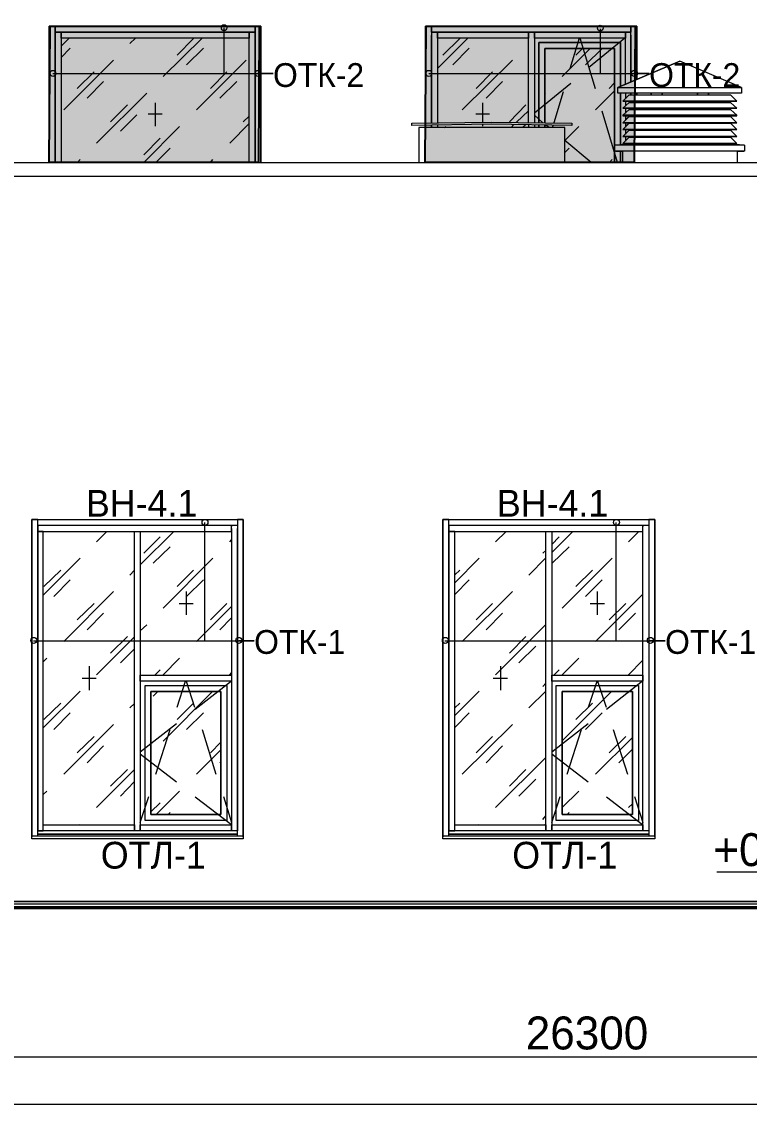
# Model space of a CAD drawing. Header units: millimetres. Extents: x 2294 to 908349, y -83289 to 219220.
# Drawn here: x 374169 to 380360, y 91641 to 100856 of the extents above; entities that cross this region are included whole.
import ezdxf

# ---------------------------------------------------------------- set-up
doc = ezdxf.new("R2010")
doc.units = ezdxf.units.MM
doc.layers.add('PDF _Геометрия', color=7, linetype='Continuous')
doc.layers.add('PDF _Текст', color=7, linetype='Continuous')

msp = doc.modelspace()

# ---------------------------------------------------------------- hatches: boundary and pattern name
at = {"transparency": 33554551}
h = msp.add_hatch(color=3, dxfattribs=at)
h.dxf.hatch_style = 1
h.paths.add_polyline_path([(374411.6049026763, 100817.8581911055), (376190.4404920808, 100817.8581911055), (376182.9047474128, 99657.99982960429), (374404.0691580083, 99657.99982960429)])
h = msp.add_hatch(color=3, dxfattribs=at)
h.dxf.hatch_style = 1
h.paths.add_polyline_path([(377610.1337553442, 100817.8581911055), (379388.9693447486, 100817.8581911055), (379381.4336000807, 99657.99982960429), (377602.5980106762, 99657.99982960429)])

# ---------------------------------------------------------------- linework, layer by layer
for points in [[(374411.6049026763, 100817.8581911055), (376190.4404920808, 100817.8581911055), (376182.9047474128, 99657.99982960429), (374404.0691580083, 99657.99982960429)], [(377610.1337553442, 100817.8581911055), (379388.9693447486, 100817.8581911055), (379381.4336000807, 99657.99982960429), (377602.5980106762, 99657.99982960429)]]:
    msp.add_lwpolyline(points, close=True)
at = {"layer": 'PDF _Геометрия', "lineweight": 9}
for points in [[(381176.9646996148, 93367.67309533805), (328716.6556701604, 93367.67309533805), (340823.2064507827, 93367.67309533805), (328716.6556701604, 93367.67309533805), (340823.2064507827, 93367.67309533805), (340823.2064507827, 107116.651044799), (340823.2064507827, 93316.87637877557)], [(381176.9646996148, 93401.53757304605), (381176.9646996148, 93367.67309533805), (365391.8850279581, 93367.67309533805), (381176.9646996148, 93367.67309533805), (381176.9646996148, 96618.66295530926), (383052.2101526968, 96618.66295530926), (383052.2101526968, 93367.67309533805), (391683.4189085327, 93367.67309533805), (392771.3152549025, 93367.67309533805), (392771.3152549025, 96618.66295530926), (394172.4580200743, 96618.66295530926), (394172.4580200743, 93367.67309533805), (395421.2106355559, 93367.67309533805), (395421.2106355559, 96076.83131198026), (396720.7599676009, 96076.83131198026), (396720.7599676009, 93367.67309533805), (406152.0170092881, 93367.67309533805), (406152.0170092881, 96618.66295530926), (409999.8682888635, 96618.66295530926), (409999.8682888635, 93367.67309533805), (418228.936371915, 93367.67309533805), (418250.1016704831, 93367.67309533805), (418250.1016704831, 107116.651044799)], [(376105.7591628376, 99657.99982960429), (376105.7591628376, 100741.6631162623), (376105.7591628376, 100767.0614745431), (376156.5558793992, 100767.0614745431), (376156.5558793992, 100741.6631162623), (376156.5558793992, 100817.8581911055), (376203.119536249, 100817.8581911055), (376203.119536249, 100741.6631162623), (376203.119536249, 99657.99982960429), (376203.119536249, 100817.8581911055), (374404.0691580083, 100817.8581911055), (374404.0691580083, 99657.99982960429), (374404.0691580083, 100741.6631162623), (374404.0691580083, 100817.8581911055), (374454.8658745717, 100817.8581911055), (374454.8658745717, 100741.6631162623), (374454.8658745717, 99657.99982960429), (374454.8658745717, 100741.6631162623), (374454.8658745717, 100767.0614745431), (374505.6625911333, 100767.0614745431), (374505.6625911333, 100741.6631162623), (374505.6625911333, 99657.99982960429)], [(375889.8731174488, 100805.1590119647), (375889.8731174488, 100415.7175183222), (376308.9460290857, 100415.7175183222), (376177.7211779673, 100415.7175183222)], [(379352.5159630962, 100741.6631162623), (379352.5159630962, 100343.7555031925), (379352.5159630962, 100741.6631162623), (379352.5159630962, 100817.8581911055), (379403.3126796577, 100817.8581911055), (379403.3126796577, 100741.6631162623), (379403.3126796577, 100364.9208017597), (379403.3126796577, 100817.8581911055), (377604.2623014189, 100817.8581911055), (377604.2623014189, 99992.41154697165), (377604.2623014189, 100741.6631162623), (377604.2623014189, 100817.8581911055), (377655.0590179805, 100817.8581911055), (377655.0590179805, 100741.6631162623), (377655.0590179805, 99996.64460668527), (377655.0590179805, 100741.6631162623)], [(377655.0590179805, 100767.0614745431), (377705.855734542, 100767.0614745431), (377705.855734542, 100741.6631162623), (377705.855734542, 99996.64460668527)], [(378480.5056621134, 99996.64460668527), (378480.5056621134, 100741.6631162623), (378480.5056621134, 100767.0614745431), (378531.302378675, 100767.0614745431), (378531.302378675, 100741.6631162623), (378531.302378675, 99996.64460668527)], [(379090.0662608575, 100796.6928925375), (379090.0662608575, 100415.7175183222), (379509.1391724944, 100415.7175183222), (379377.9143213779, 100415.7175183222)], [(379305.9523062464, 100322.5902046254), (379305.9523062464, 100741.6631162623), (379305.9523062464, 100767.0614745431), (379352.5159630962, 100767.0614745431)], [(374505.6625911333, 100648.5358025646), (374573.3915465474, 100716.2647579815)], [(375089.8248315975, 100669.7011011327), (375136.3884884454, 100716.2647579815)], [(375373.4398324005, 100390.3191600414), (375703.6184900533, 100716.2647579815)], [(375491.9655043799, 100572.3407277213), (375631.6564749256, 100712.031698267)], [(377705.855734542, 100458.0481154565), (377964.0723770652, 100716.2647579815)], [(377752.4193913918, 100572.3407277213), (377896.3434216492, 100712.031698267)], [(378912.2777528912, 100716.2647579815), (378831.8496183343, 100453.8150557438)], [(379051.9687234368, 100284.4926672038), (378920.7438723184, 100716.2647579815)], [(379301.7192465346, 100716.2647579815), (378992.7058874462, 100462.281175171)], [(374505.6625911333, 100551.1754291542), (374581.8576659765, 100631.603563711)], [(375572.3936389368, 100487.6795334518), (375716.3176691942, 100631.603563711)], [(377837.0805856604, 100487.6795334518), (377976.771556206, 100631.603563711)], [(378768.3537226319, 100390.3191600414), (379005.405066587, 100627.3705039974)], [(378882.6463348977, 100572.3407277213), (378941.9091708846, 100627.3705039974)], [(378967.3075291645, 100487.6795334518), (379106.9984997101, 100627.3705039974)], [(374526.8278897014, 100106.7041592365), (374950.1338610519, 100530.010130587)], [(375657.0548332073, 100106.7041592365), (376080.3608045559, 100530.010130587)], [(377917.5087202191, 100106.7041592365), (378345.0477512795, 100530.010130587)], [(380292.2552194949, 100297.1918463446), (379767.3558150176, 100521.5440111598), (379242.456410544, 100297.1918463446)], [(379276.3208882529, 100246.3951297821), (379242.456410544, 100246.3951297821), (379242.456410544, 100297.1918463446), (379767.3558150176, 100521.5440111598)], [(374433.7005760018, 100415.7175183222), (376308.9460290857, 100415.7175183222)], [(374641.1205019671, 100288.7257269174), (374785.0445322245, 100428.416697463)], [(375775.5805051848, 100288.7257269174), (375915.2714757305, 100428.416697463)], [(377633.8937194124, 100415.7175183222), (379509.1391724944, 100415.7175183222)], [(378036.0343921948, 100288.7257269174), (378175.7253627405, 100428.416697463)], [(374725.7816962339, 100204.0645326469), (374865.4726667795, 100347.9885629062)], [(375856.0086397398, 100204.0645326469), (375999.9326700009, 100347.9885629062)], [(378120.6955864672, 100204.0645326469), (378260.3865570128, 100347.9885629062)], [(378840.3157377597, 100331.0563240517), (378531.302378675, 100077.0727412412)], [(379166.2613357008, 100288.7257269174), (379212.8249925505, 100335.2893837662)], [(374806.2098307926, 99823.08915843163), (375233.7488618549, 100246.3951297821)], [(378620.1966326591, 100242.1620700685), (378624.4296923708, 100246.3951297821)], [(378776.8198420573, 100259.094308923), (378696.3917075023, 99996.64460668527)], [(379051.9687234368, 100106.7041592365), (379212.8249925505, 100267.5604283493)], [(380254.1576820724, 100178.6661743652), (380203.3609655108, 100229.4628909277), (379335.5837242398, 100229.4628909277), (379284.7870076783, 100178.6661743652)], [(379284.7870076783, 100178.6661743652), (380254.1576820724, 100178.6661743652), (379284.7870076783, 100178.6661743652)], [(379305.9523062464, 100246.3951297821), (379305.9523062464, 100199.8314729333)], [(379305.9523062464, 100178.6661743652), (379305.9523062464, 100140.5686369445)], [(379619.1987250466, 100229.4628909277), (379619.1987250466, 100246.3951297821), (379619.1987250466, 100229.4628909277)], [(380012.8732784037, 100229.4628909277), (380012.8732784037, 100246.3951297821), (380012.8732784037, 100229.4628909277)], [(374924.7355027702, 100005.1107261125), (375068.6595330276, 100149.0347563718)], [(375305.7108769845, 100165.9669952253), (375305.7108769845, 99967.01318869088)], [(378091.06416847, 100165.9669952253), (378091.06416847, 100000.8776663989)], [(378319.6493929997, 100005.1107261125), (378459.3403635453, 100149.0347563718)], [(378378.9122289885, 100000.8776663989), (378480.5056621134, 100098.2380398093)], [(379238.2233508322, 99657.99982960429), (379106.9984997101, 100094.0049800957)], [(380254.1576820724, 100119.4033383774), (380203.3609655108, 100165.9669952253), (379335.5837242398, 100165.9669952253), (379284.7870076783, 100119.4033383774)], [(379284.7870076783, 100119.4033383774), (380254.1576820724, 100119.4033383774), (379284.7870076783, 100119.4033383774)], [(380254.1576820724, 100060.1405023877), (380203.3609655108, 100106.7041592365), (379335.5837242398, 100106.7041592365), (379284.7870076783, 100060.1405023877)], [(379305.9523062464, 100119.4033383774), (379305.9523062464, 100077.0727412412)], [(375009.3966970406, 99924.68259155564), (375149.0876675863, 100064.3735621013)], [(375364.9737129752, 100068.6066218149), (375246.4480409957, 100068.6066218149)], [(376054.9624462761, 100005.1107261125), (376105.7591628376, 100051.6743829604)], [(378150.3270044606, 100068.6066218149), (378031.8013324831, 100068.6066218149)], [(378476.2726024017, 99996.64460668527), (378480.5056621134, 100000.8776663989)], [(378603.2643938065, 99996.64460668527), (378531.302378675, 100060.1405023877)], [(380254.1576820724, 99996.64460668527), (380203.3609655108, 100047.4413232468), (379335.5837242398, 100047.4413232468), (379284.7870076783, 99996.64460668527), (379331.3506645281, 100047.4413232468)], [(379284.7870076783, 99996.64460668527), (380254.1576820724, 99996.64460668527), (379284.7870076783, 99996.64460668527)], [(379305.9523062464, 100055.907442675), (379305.9523062464, 100017.8099052534)], [(379305.9523062464, 99996.64460668527), (379305.9523062464, 99958.54706926364)], [(375208.3505035732, 99657.99982960429), (375513.1308029462, 99962.78012897726)], [(375940.6698340103, 99823.08915843163), (376105.7591628376, 99988.17848725803)], [(378789.5190211982, 99657.99982960429), (378789.5190211982, 99954.31400955003), (377549.2325251438, 99954.31400955003), (377549.2325251438, 99657.99982960429)], [(377705.855734542, 99975.47930811718), (377705.855734542, 99954.31400955003)], [(377765.1185705326, 99954.31400955003), (377777.8177496735, 99962.78012897726)], [(378091.06416847, 99979.71236783173), (378091.06416847, 99967.01318869088)], [(378332.3485721406, 99954.31400955003), (378357.7469304204, 99979.71236783173)], [(378429.7089455519, 99954.31400955003), (378459.3403635453, 99979.71236783173)], [(378480.5056621134, 99979.71236783173), (378480.5056621134, 99954.31400955003)], [(378531.302378675, 99975.47930811718), (378531.302378675, 99954.31400955003)], [(378658.2941700798, 99954.31400955003), (378628.6627520863, 99975.47930811718)], [(378692.1586477887, 99975.47930811718), (378683.6925283615, 99954.31400955003)], [(379013.8711860143, 99657.99982960429), (378789.5190211982, 99844.25445699878), (378908.0446931776, 99962.78012897726)], [(380254.1576820724, 99937.38177069556), (380203.3609655108, 99988.17848725803), (379335.5837242398, 99988.17848725803), (379284.7870076783, 99937.38177069556), (379331.3506645281, 99988.17848725803)], [(379284.7870076783, 99937.38177069556), (380254.1576820724, 99937.38177069556), (379284.7870076783, 99937.38177069556)], [(380254.1576820724, 99878.11893470772), (380203.3609655108, 99928.91565126926), (379335.5837242398, 99928.91565126926), (379284.7870076783, 99878.11893470772)], [(379305.9523062464, 99937.38177069556), (379305.9523062464, 99899.28423327394)], [(375208.3505035732, 99721.49572530761), (375348.0414741188, 99865.41975556687)], [(380211.8270849362, 99818.85609871801), (380317.6535777748, 99806.15691957716), (380317.6535777748, 99755.36020301562), (379217.0580522623, 99755.36020301562), (379217.0580522623, 99806.15691957716)], [(380317.6535777748, 99806.15691957716), (379217.0580522623, 99806.15691957716), (379322.884545099, 99818.85609871801)], [(379284.7870076783, 99878.11893470772), (380254.1576820724, 99878.11893470772), (379284.7870076783, 99878.11893470772)], [(380254.1576820724, 99818.85609871801), (380203.3609655108, 99869.65281528048), (379335.5837242398, 99869.65281528048), (379284.7870076783, 99818.85609871801)], [(379284.7870076783, 99818.85609871801), (380254.1576820724, 99818.85609871801), (379284.7870076783, 99818.85609871801)], [(379305.9523062464, 99878.11893470772), (379305.9523062464, 99840.0213972861)], [(379305.9523062464, 99818.85609871801), (379305.9523062464, 99814.6230390044)], [(375309.9439366981, 99657.99982960429), (375432.7026683912, 99780.75856129639)], [(378789.5190211982, 99742.66102387477), (378827.6165586188, 99780.75856129639)], [(379225.5241716914, 99755.36020301562), (379280.5539479647, 99755.36020301562), (379280.5539479647, 99657.99982960429)], [(380258.3907417841, 99657.99982960429), (380258.3907417841, 99755.36020301562), (380313.4205180593, 99755.36020301562)], [(374645.3535616789, 99657.99982960429), (374666.518860247, 99683.39818788599)], [(375775.5805051848, 99657.99982960429), (375796.7458037529, 99683.39818788599)], [(379170.4943954144, 99657.99982960429), (379191.6596939825, 99683.39818788599)], [(374306.708784597, 93926.43697752059), (374306.708784597, 93994.1659329366), (374306.708784597, 95268.31690670177), (374306.708784597, 93968.76757465582), (374353.2724414468, 93968.76757465582), (374353.2724414468, 95268.31690670177), (374353.2724414468, 96517.06952218525), (374306.708784597, 96517.06952218525), (374306.708784597, 95268.31690670177), (374306.708784597, 96542.46788046602), (374306.708784597, 96618.66295530926), (374255.9120680355, 96618.66295530926), (374255.9120680355, 96542.46788046602), (374255.9120680355, 95268.31690670177), (374255.9120680355, 93994.1659329366), (374255.9120680355, 93917.97085809335), (374255.9120680355, 96618.66295530926), (376054.9624462761, 96618.66295530926), (376054.9624462761, 93917.97085809335), (376054.9624462761, 93994.1659329366), (376054.9624462761, 95268.31690670177), (376054.9624462761, 96542.46788046602), (376054.9624462761, 96618.66295530926), (376004.1657297127, 96618.66295530926), (376004.1657297127, 96542.46788046602)], [(375724.7837886214, 96593.2645970285), (375724.7837886214, 95585.79638521466), (376148.0897599719, 95585.79638521466), (376016.8649088535, 95585.79638521466)], [(377803.2161079533, 93926.43697752059), (377803.2161079533, 93994.1659329366), (377803.2161079533, 95268.31690670177), (377803.2161079533, 93968.76757465582), (377854.0128245149, 93968.76757465582), (377854.0128245149, 95268.31690670177), (377854.0128245149, 96517.06952218525), (377803.2161079533, 96517.06952218525), (377803.2161079533, 95268.31690670177), (377803.2161079533, 96542.46788046602), (377803.2161079533, 96618.66295530926), (377752.4193913918, 96618.66295530926), (377752.4193913918, 96542.46788046602), (377752.4193913918, 95268.31690670177), (377752.4193913918, 93994.1659329366), (377752.4193913918, 93917.97085809335), (377752.4193913918, 96618.66295530926), (379555.7028293442, 96618.66295530926), (379555.7028293442, 93917.97085809335), (379555.7028293442, 93994.1659329366), (379555.7028293442, 95268.31690670177), (379555.7028293442, 96542.46788046602), (379555.7028293442, 96618.66295530926), (379504.9061127827, 96618.66295530926), (379504.9061127827, 96542.46788046602), (379504.9061127827, 95268.31690670177), (379504.9061127827, 93968.76757465582), (379454.1093962211, 93968.76757465582), (379454.1093962211, 95268.31690670177), (379454.1093962211, 96542.46788046602)], [(379225.5241716914, 96593.2645970285), (379225.5241716914, 95585.79638521466), (379644.5970833283, 95585.79638521466), (379513.372232208, 95585.79638521466)], [(374806.2098307926, 96428.17526820116), (374895.1040847767, 96517.06952218525)], [(375953.3690131512, 96542.46788046602), (375953.3690131512, 95268.31690670177), (375953.3690131512, 93968.76757465582), (375178.7190855797, 93968.76757465582), (375178.7190855797, 94019.56429121736), (375953.3690131512, 94019.56429121736)], [(375178.7190855797, 96233.45452138036), (375462.3340863846, 96517.06952218525)], [(376004.1657297127, 93926.43697752059), (376004.1657297127, 93994.1659329366), (376004.1657297127, 95268.31690670177), (376004.1657297127, 96542.46788046602), (376004.1657297127, 95268.31690670177), (376004.1657297127, 93968.76757465582), (375953.3690131512, 93968.76757465582), (375953.3690131512, 94019.56429121736), (375644.3556540664, 94256.61563517433)], [(375953.3690131512, 96567.86623874679), (375953.3690131512, 96559.40011931956)], [(378201.1237210222, 96428.17526820116), (378290.0179750063, 96517.06952218525)], [(378679.4594686497, 96339.281014218), (378857.247976616, 96517.06952218525)], [(379331.3506645281, 96428.17526820116), (379420.2449185103, 96517.06952218525)], [(379454.1093962211, 96567.86623874679), (379454.1093962211, 96559.40011931956)], [(379504.9061127827, 96542.46788046602), (379504.9061127827, 95268.31690670177), (379504.9061127827, 93994.1659329366), (379504.9061127827, 93926.43697752059)], [(375208.3505035732, 96330.81489479076), (375348.0414741188, 96470.5058653364)], [(375940.6698340103, 96428.17526820116), (375953.3690131512, 96445.10750705563)], [(378679.4594686497, 96407.009969634), (378742.9553643521, 96470.5058653364)], [(375288.7786381319, 96246.15370052122), (375432.7026683912, 96385.84467106685)], [(378603.2643938065, 96330.81489479076), (378628.6627520863, 96356.21325307153)], [(378683.6925283615, 96246.15370052122), (378827.6165586188, 96385.84467106685)], [(374353.2724414468, 95975.23787885625), (374666.518860247, 96288.48429765552)], [(375373.4398324005, 95865.17832630593), (375796.7458037529, 96288.48429765552)], [(377854.0128245149, 96081.06437169388), (378061.4327504765, 96288.48429765552)], [(378484.7387218252, 96144.5602673972), (378628.6627520863, 96292.71735736914)], [(378768.3537226319, 95865.17832630593), (379191.6596939825, 96288.48429765552)], [(374357.5055011604, 96047.19989398587), (374501.4295314215, 96186.89086453151)], [(375089.8248315975, 96144.5602673972), (375127.9223690182, 96186.89086453151)], [(375491.9655043799, 96047.19989398587), (375631.6564749256, 96186.89086453151)], [(377854.0128245149, 96148.79332710989), (377896.3434216492, 96186.89086453151)], [(378882.6463348977, 96047.19989398587), (379026.5703651551, 96186.89086453151)], [(374442.1666954309, 95962.5386997154), (374581.8576659765, 96106.46272997558)], [(375572.3936389368, 95962.5386997154), (375716.3176691942, 96106.46272997558)], [(377854.0128245149, 95979.47093856987), (377976.771556206, 96106.46272997558)], [(378967.3075291645, 95962.5386997154), (379106.9984997101, 96106.46272997558)], [(374526.8278897014, 95581.56332550012), (374950.1338610519, 96004.86929685157)], [(375568.1605792232, 96004.86929685157), (375568.1605792232, 95805.91549031623)], [(377917.5087202191, 95581.56332550012), (378345.0477512795, 96004.86929685157)], [(379051.9687234368, 95581.56332550012), (379454.1093962211, 95983.70399828348)], [(379064.6679025777, 96004.86929685157), (379064.6679025777, 95805.91549031623)], [(374641.1205019671, 95763.58489318192), (374785.0445322245, 95903.27586372755)], [(375508.8977432344, 95903.27586372755), (375627.4234152101, 95903.27586372755)], [(375657.0548332073, 95581.56332550012), (375953.3690131512, 95877.87750544585)], [(375775.5805051848, 95763.58489318192), (375915.2714757305, 95903.27586372755)], [(378036.0343921948, 95763.58489318192), (378175.7253627405, 95903.27586372755)], [(379005.405066587, 95903.27586372755), (379128.1637982801, 95903.27586372755)], [(379166.2613357008, 95763.58489318192), (379310.18536596, 95903.27586372755)], [(374725.7816962339, 95678.92369891144), (374865.4726667795, 95822.84772916976)], [(375856.0086397398, 95678.92369891144), (375953.3690131512, 95780.51713203546)], [(378120.6955864672, 95678.92369891144), (378260.3865570128, 95822.84772916976)], [(379250.9225299712, 95678.92369891144), (379390.6135005169, 95822.84772916976)], [(375178.7190855797, 95670.45757948421), (375233.7488618549, 95721.25429604575)], [(378201.1237210222, 95297.94832469616), (378624.4296923708, 95721.25429604575)], [(374268.6112471763, 95585.79638521466), (376148.0897599719, 95585.79638521466)], [(374806.2098307926, 95297.94832469616), (375127.9223690182, 95619.66086292174)], [(374924.7355027702, 95479.9698923761), (375068.6595330276, 95623.89392263629)], [(377769.3516302444, 95585.79638521466), (379644.5970833283, 95585.79638521466)], [(378319.6493929997, 95479.9698923761), (378459.3403635453, 95623.89392263629)], [(375009.3966970406, 95399.54175782017), (375127.9223690182, 95518.06742979772)], [(378400.0775275584, 95399.54175782017), (378544.0015578158, 95539.23272836581)], [(379449.8763365056, 95479.9698923761), (379454.1093962211, 95484.20295209065)], [(374353.2724414468, 95408.00787724741), (374382.9038594402, 95437.6392952418)], [(375369.2067726888, 95293.71526498254), (375513.1308029462, 95437.6392952418)], [(378764.1206629165, 95293.71526498254), (378908.0446931776, 95437.6392952418)], [(379331.3506645281, 95297.94832469616), (379454.1093962211, 95420.70705638733)], [(374742.7139350902, 95369.91033982579), (374742.7139350902, 95166.72347357776)], [(375301.4778172728, 95293.71526498254), (375348.0414741188, 95340.27892183047)], [(375940.6698340103, 95297.94832469616), (375953.3690131512, 95314.8805635497)], [(378243.4543181565, 95369.91033982579), (378243.4543181565, 95166.72347357776)], [(378696.3917075023, 95293.71526498254), (378742.9553643521, 95340.27892183047)], [(374683.4510990996, 95268.31690670177), (374801.9767710771, 95268.31690670177)], [(375491.9655043799, 95022.79944331758), (375563.9275195077, 95242.918548421)], [(375568.1605792232, 95242.918548421), (375640.1225943509, 95022.79944331758)], [(375953.3690131512, 95242.918548421), (375644.3556540664, 95001.63414475042)], [(378179.9584224541, 95268.31690670177), (378302.7171541452, 95268.31690670177)], [(378603.2643938065, 95196.35489157215), (378628.6627520863, 95225.9863095656)], [(378992.7058874462, 95022.79944331758), (379064.6679025777, 95242.918548421)], [(379068.9009622894, 95242.918548421), (379140.862977419, 95022.79944331758)], [(379449.8763365056, 95242.918548421), (379145.0960371327, 95001.63414475042)], [(374353.2724414468, 94845.01093535032), (374666.518860247, 95158.25735415053)], [(375288.7786381319, 95115.92675701529), (375326.8761755545, 95154.02429443691)], [(375373.4398324005, 94730.71832308639), (375792.5127440374, 95154.02429443691)], [(377854.0128245149, 94950.83742818888), (378061.4327504765, 95158.25735415053)], [(378484.7387218252, 95014.33332389127), (378628.6627520863, 95158.25735415053)], [(378768.3537226319, 94734.9513828), (379187.4266342688, 95154.02429443691)], [(374357.5055011604, 94916.97295048088), (374501.4295314215, 95056.66392102651)], [(375089.8248315975, 95014.33332389127), (375127.9223690182, 95052.4308613129)], [(375491.9655043799, 94916.97295048088), (375631.6564749256, 95056.66392102651)], [(377854.0128245149, 95014.33332389127), (377896.3434216492, 95056.66392102651)], [(378882.6463348977, 94916.97295048088), (379026.5703651551, 95056.66392102651)], [(374442.1666954309, 94832.3117562104), (374581.8576659765, 94972.00272675604)], [(375572.3936389368, 94832.3117562104), (375716.3176691942, 94972.00272675604)], [(377854.0128245149, 94849.24399506487), (377976.771556206, 94972.00272675604)], [(378967.3075291645, 94832.3117562104), (379106.9984997101, 94972.00272675604)], [(374526.8278897014, 94451.33638199512), (374950.1338610519, 94874.64235334564)], [(375487.7324446645, 94878.87541305926), (375178.7190855797, 94637.59100938961)], [(375309.9439366981, 94451.33638199512), (375432.7026683912, 94832.3117562104)], [(375703.6184900533, 94832.3117562104), (375822.1441620346, 94451.33638199512)], [(377917.5087202191, 94451.33638199512), (378345.0477512795, 94874.64235334564)], [(378988.4728277344, 94878.87541305926), (378679.4594686497, 94637.59100938961)], [(378810.6843197662, 94451.33638199512), (378933.4430514593, 94832.3117562104)], [(379200.1258134097, 94832.3117562104), (379322.884545099, 94451.33638199512)], [(374641.1205019671, 94633.35794967599), (374785.0445322245, 94773.04892022163)], [(378036.0343921948, 94633.35794967599), (378175.7253627405, 94773.04892022163)], [(379051.9687234368, 94451.33638199512), (379365.215142237, 94764.5828007944)], [(379166.2613357008, 94633.35794967599), (379310.18536596, 94773.04892022163)], [(374725.7816962339, 94548.69675540552), (374865.4726667795, 94692.62078566477)], [(375657.0548332073, 94451.33638199512), (375864.4747591671, 94658.75630795676)], [(375775.5805051848, 94633.35794967599), (375864.4747591671, 94722.25220365915)], [(378120.6955864672, 94548.69675540552), (378260.3865570128, 94692.62078566477)], [(379250.9225299712, 94548.69675540552), (379365.215142237, 94662.98936767038)], [(375487.7324446645, 94383.60742657911), (375178.7190855797, 94620.65877053514)], [(375856.0086397398, 94548.69675540552), (375864.4747591671, 94557.16287483275)], [(378201.1237210222, 94167.72138119023), (378624.4296923708, 94591.02735254075)], [(378988.4728277344, 94383.60742657911), (378679.4594686497, 94620.65877053514)], [(374806.2098307926, 94167.72138119023), (375127.9223690182, 94489.43391941674)], [(374924.7355027702, 94349.7429488711), (375068.6595330276, 94489.43391941674)], [(378319.6493929997, 94349.7429488711), (378459.3403635453, 94489.43391941674)], [(375009.3966970406, 94265.08175460156), (375127.9223690182, 94387.8404862918)], [(378400.0775275584, 94265.08175460156), (378544.0015578158, 94409.00578485988)], [(374353.2724414468, 94277.78093374148), (374382.9038594402, 94307.41235173587)], [(375314.1769964136, 94108.45854520053), (375513.1308029462, 94307.41235173587)], [(378768.3537226319, 94167.72138119023), (378908.0446931776, 94307.41235173587)], [(375178.7190855797, 94040.72958978545), (375250.6811007112, 94260.84869488701)], [(375267.6133395638, 94129.62384376861), (375348.0414741188, 94205.81891861185)], [(375885.640057737, 94260.84869488701), (375953.3690131512, 94040.72958978545)], [(378679.4594686497, 94040.72958978545), (378751.4214837775, 94260.84869488701)], [(379449.8763365056, 94019.56429121736), (379145.0960371327, 94256.61563517433)], [(379331.3506645281, 94167.72138119023), (379365.215142237, 94197.35279918462)], [(379382.1473810896, 94260.84869488701), (379454.1093962211, 94040.72958978545)], [(375415.7704295367, 94108.45854520053), (375432.7026683912, 94125.39078405593)], [(378603.2643938065, 94066.12794806622), (378628.6627520863, 94095.7593660606)], [(378810.6843197662, 94108.45854520053), (378827.6165586188, 94125.39078405593)], [(374658.0527408198, 94019.56429121736), (374666.518860247, 94023.79735093098)], [(378052.9666310493, 94019.56429121736), (378061.4327504765, 94023.79735093098)], [(378620.1966326591, 94019.56429121736), (378628.6627520863, 94028.0304106446)], [(376054.9624462761, 93930.6700372342), (376054.9624462761, 93926.43697752059), (376054.9624462761, 93901.03861923981), (374255.9120680355, 93901.03861923981), (374255.9120680355, 93926.43697752059), (374255.9120680355, 93930.6700372342)], [(374255.9120680355, 93926.43697752059), (376054.9624462761, 93926.43697752059)], [(376004.1657297127, 93968.76757465582), (374306.708784597, 93968.76757465582)], [(376004.1657297127, 93939.13615666144), (374306.708784597, 93939.13615666144), (376004.1657297127, 93939.13615666144)], [(376004.1657297127, 93939.13615666144), (374306.708784597, 93939.13615666144)], [(379555.7028293442, 93930.6700372342), (379555.7028293442, 93926.43697752059), (379555.7028293442, 93901.03861923981), (377752.4193913918, 93901.03861923981), (377752.4193913918, 93926.43697752059), (377752.4193913918, 93930.6700372342)], [(377752.4193913918, 93926.43697752059), (379555.7028293442, 93926.43697752059)], [(379504.9061127827, 93968.76757465582), (377803.2161079533, 93968.76757465582)], [(379504.9061127827, 93939.13615666144), (377803.2161079533, 93939.13615666144), (379504.9061127827, 93939.13615666144)], [(379504.9061127827, 93939.13615666144), (377803.2161079533, 93939.13615666144)], [(374255.9120680355, 93905.2716789525), (374255.9120680355, 93909.50473866705)], [(376054.9624462761, 93909.50473866705), (376054.9624462761, 93905.2716789525)], [(377752.4193913918, 93905.2716789525), (377752.4193913918, 93909.50473866705)], [(379555.7028293442, 93909.50473866705), (379555.7028293442, 93905.2716789525)], [(381278.5581327379, 93316.87637877557), (381016.1084305029, 93316.87637877557), (380884.8835793827, 93316.87637877557), (380884.8835793827, 93617.42361843493), (380084.8352935296, 93617.42361843493)], [(328716.6556701604, 93346.50779676996), (381176.9646996148, 93346.50779676996), (381176.9646996148, 93367.67309533805), (365391.8850279581, 93367.67309533805), (365391.8850279581, 92588.79010805395), (365391.8850279581, 92470.26443607453)], [(312732.6221919712, 93308.41025934834), (420624.8481697589, 93308.41025934834)], [(418021.5164459553, 92042.72540501133), (392000.8983870465, 92042.72540501133), (365705.1314467583, 92042.72540501133), (365256.4271171279, 92042.72540501133), (340958.6643616129, 92042.72540501133), (340708.9138385188, 92042.72540501133), (314290.3881665394, 92042.72540501133)], [(418351.6951036081, 91640.58473222889), (313939.0442103203, 91640.58473222889)]]:
    msp.add_lwpolyline(points, dxfattribs=at)
for points in [[(376131.1575211193, 100817.8581911055), (376156.5558793992, 100817.8581911055), (376156.5558793992, 100767.0614745431), (376131.1575211193, 100767.0614745431), (374480.2642328516, 100767.0614745431), (374454.8658745717, 100767.0614745431), (374454.8658745717, 100817.8581911055), (374480.2642328516, 100817.8581911055)], [(374505.6625911333, 100767.0614745431), (376105.7591628376, 100767.0614745431), (376105.7591628376, 100716.2647579815), (374505.6625911333, 100716.2647579815)], [(376156.5558793992, 99657.99982960429), (376156.5558793992, 100741.6631162623)], [(378505.9040203951, 100817.8581911055), (379352.5159630962, 100817.8581911055), (379352.5159630962, 100767.0614745431), (378505.9040203951, 100767.0614745431), (377655.0590179805, 100767.0614745431), (377655.0590179805, 100817.8581911055)], [(377705.855734542, 100767.0614745431), (378480.5056621134, 100767.0614745431), (378480.5056621134, 100716.2647579815), (377705.855734542, 100716.2647579815)], [(378531.302378675, 100767.0614745431), (379305.9523062464, 100767.0614745431), (379305.9523062464, 100716.2647579815), (378531.302378675, 100716.2647579815)], [(378569.3999160975, 100678.1672205599), (379263.6217091121, 100678.1672205599), (379263.6217091121, 100305.6579657709), (379263.6217091121, 100678.1672205599), (378569.3999160975, 100678.1672205599), (378569.3999160975, 99996.64460668527)], [(379212.8249925505, 100627.3705039974), (379212.8249925505, 99657.99982960429), (379212.8249925505, 100627.3705039974), (378620.1966326591, 100627.3705039974), (378620.1966326591, 99996.64460668527), (378620.1966326591, 100627.3705039974)], [(379242.456410544, 100297.1918463446), (380292.2552194949, 100297.1918463446), (380292.2552194949, 100246.3951297821), (379242.456410544, 100246.3951297821)], [(379263.6217091121, 99810.38997929078), (379263.6217091121, 100246.3951297821)], [(379352.5159630962, 100229.4628909277), (379352.5159630962, 100246.3951297821)], [(379352.5159630962, 100165.9669952253), (379352.5159630962, 100178.6661743652)], [(379403.3126796577, 100246.3951297821), (379403.3126796577, 100229.4628909277)], [(379403.3126796577, 100178.6661743652), (379403.3126796577, 100165.9669952253)], [(379526.071411347, 100246.3951297821), (379526.071411347, 100229.4628909277)], [(379526.071411347, 100178.6661743652), (379526.071411347, 100165.9669952253)], [(379619.1987250466, 100165.9669952253), (379619.1987250466, 100178.6661743652)], [(379919.7459647041, 100246.3951297821), (379919.7459647041, 100229.4628909277)], [(379919.7459647041, 100178.6661743652), (379919.7459647041, 100165.9669952253)], [(380012.8732784037, 100165.9669952253), (380012.8732784037, 100178.6661743652)], [(379352.5159630962, 100106.7041592365), (379352.5159630962, 100119.4033383774)], [(379403.3126796577, 100119.4033383774), (379403.3126796577, 100106.7041592365)], [(379526.071411347, 100119.4033383774), (379526.071411347, 100106.7041592365)], [(379619.1987250466, 100106.7041592365), (379619.1987250466, 100119.4033383774)], [(379919.7459647041, 100119.4033383774), (379919.7459647041, 100106.7041592365)], [(380012.8732784037, 100106.7041592365), (380012.8732784037, 100119.4033383774)], [(378167.2592433132, 100000.8776663989), (378848.7818571888, 99992.41154697165), (378848.7818571888, 99971.2462484045), (378167.2592433132, 99983.94542754441), (377489.9696891531, 99971.2462484045), (377489.9696891531, 99992.41154697165)], [(379284.7870076783, 100060.1405023877), (379284.7870076783, 100055.907442675), (380254.1576820724, 100055.907442675), (380254.1576820724, 100060.1405023877)], [(379352.5159630962, 100047.4413232468), (379352.5159630962, 100055.907442675)], [(379352.5159630962, 99988.17848725803), (379352.5159630962, 99996.64460668527)], [(379403.3126796577, 100055.907442675), (379403.3126796577, 100047.4413232468)], [(379403.3126796577, 99996.64460668527), (379403.3126796577, 99988.17848725803)], [(379526.071411347, 100055.907442675), (379526.071411347, 100047.4413232468)], [(379526.071411347, 99996.64460668527), (379526.071411347, 99988.17848725803)], [(379619.1987250466, 100047.4413232468), (379619.1987250466, 100055.907442675)], [(379619.1987250466, 99988.17848725803), (379619.1987250466, 99996.64460668527)], [(379919.7459647041, 100055.907442675), (379919.7459647041, 100047.4413232468)], [(379919.7459647041, 99996.64460668527), (379919.7459647041, 99988.17848725803)], [(380012.8732784037, 100047.4413232468), (380012.8732784037, 100055.907442675)], [(380012.8732784037, 99988.17848725803), (380012.8732784037, 99996.64460668527)], [(377604.2623014189, 99954.31400955003), (377604.2623014189, 99975.47930811718)], [(377655.0590179805, 99954.31400955003), (377655.0590179805, 99975.47930811718)], [(378569.3999160975, 99975.47930811718), (378569.3999160975, 99954.31400955003)], [(378620.1966326591, 99954.31400955003), (378620.1966326591, 99975.47930811718)], [(379352.5159630962, 99928.91565126926), (379352.5159630962, 99937.38177069556)], [(379403.3126796577, 99937.38177069556), (379403.3126796577, 99928.91565126926)], [(379526.071411347, 99937.38177069556), (379526.071411347, 99928.91565126926)], [(379619.1987250466, 99928.91565126926), (379619.1987250466, 99937.38177069556)], [(379919.7459647041, 99937.38177069556), (379919.7459647041, 99928.91565126926)], [(380012.8732784037, 99928.91565126926), (380012.8732784037, 99937.38177069556)], [(379352.5159630962, 99869.65281528048), (379352.5159630962, 99878.11893470772)], [(379403.3126796577, 99878.11893470772), (379403.3126796577, 99869.65281528048)], [(379526.071411347, 99878.11893470772), (379526.071411347, 99869.65281528048)], [(379619.1987250466, 99869.65281528048), (379619.1987250466, 99878.11893470772)], [(379919.7459647041, 99878.11893470772), (379919.7459647041, 99869.65281528048)], [(380012.8732784037, 99869.65281528048), (380012.8732784037, 99878.11893470772)], [(379263.6217091121, 99657.99982960429), (379263.6217091121, 99755.36020301562)], [(391683.4189085327, 99657.99982960429), (391683.4189085327, 99539.47415762674), (365527.342938792, 99539.47415762674), (365527.342938792, 99657.99982960429)], [(375153.3207272999, 96567.86623874679), (374306.708784597, 96567.86623874679), (374306.708784597, 96517.06952218525), (375153.3207272999, 96517.06952218525), (375953.3690131512, 96517.06952218525), (375953.3690131512, 96567.86623874679), (375153.3207272999, 96567.86623874679), (374327.8740831651, 96567.86623874679), (374306.708784597, 96567.86623874679), (374306.708784597, 96618.66295530926), (374327.8740831651, 96618.66295530926), (375153.3207272999, 96618.66295530926), (375978.7673714329, 96618.66295530926), (376004.1657297127, 96618.66295530926), (376004.1657297127, 96567.86623874679), (375978.7673714329, 96567.86623874679)], [(378654.061110368, 96567.86623874679), (377803.2161079533, 96567.86623874679), (377803.2161079533, 96517.06952218525), (378654.061110368, 96517.06952218525), (379454.1093962211, 96517.06952218525), (379454.1093962211, 96567.86623874679), (378654.061110368, 96567.86623874679), (377828.614466235, 96567.86623874679), (377803.2161079533, 96567.86623874679), (377803.2161079533, 96618.66295530926), (377828.614466235, 96618.66295530926), (378654.061110368, 96618.66295530926), (379479.507754501, 96618.66295530926), (379504.9061127827, 96618.66295530926), (379504.9061127827, 96567.86623874679), (379479.507754501, 96567.86623874679)], [(375178.7190855797, 93968.76757465582), (375127.9223690182, 93968.76757465582), (374353.2724414468, 93968.76757465582), (374353.2724414468, 94019.56429121736), (375127.9223690182, 94019.56429121736), (375127.9223690182, 93968.76757465582), (375127.9223690182, 95268.31690670177), (375127.9223690182, 96517.06952218525), (375178.7190855797, 96517.06952218525), (375178.7190855797, 95268.31690670177)], [(378679.4594686497, 93968.76757465582), (378628.6627520863, 93968.76757465582), (377854.0128245149, 93968.76757465582), (377854.0128245149, 94019.56429121736), (378628.6627520863, 94019.56429121736), (378628.6627520863, 93968.76757465582), (378628.6627520863, 95268.31690670177), (378628.6627520863, 96517.06952218525), (378679.4594686497, 96517.06952218525), (378679.4594686497, 95268.31690670177)], [(375953.3690131512, 95242.918548421), (375178.7190855797, 95242.918548421), (375178.7190855797, 95293.71526498254), (375953.3690131512, 95293.71526498254)], [(379454.1093962211, 95242.918548421), (378679.4594686497, 95242.918548421), (378679.4594686497, 95293.71526498254), (379454.1093962211, 95293.71526498254)], [(375221.049682714, 95204.82101099938), (375915.2714757305, 95204.82101099938), (375915.2714757305, 94057.66182863899), (375221.049682714, 94057.66182863899)], [(375915.2714757305, 95204.82101099938), (375915.2714757305, 94057.66182863899), (375221.049682714, 94057.66182863899), (375221.049682714, 95204.82101099938)], [(378717.5570060704, 95204.82101099938), (379416.0118587986, 95204.82101099938), (379416.0118587986, 94057.66182863899), (378717.5570060704, 94057.66182863899)], [(379416.0118587986, 95204.82101099938), (379416.0118587986, 94057.66182863899), (378717.5570060704, 94057.66182863899), (378717.5570060704, 95204.82101099938)], [(375864.4747591671, 95154.02429443691), (375267.6133395638, 95154.02429443691), (375267.6133395638, 94108.45854520053), (375864.4747591671, 94108.45854520053)], [(375267.6133395638, 94108.45854520053), (375267.6133395638, 95154.02429443691), (375864.4747591671, 95154.02429443691), (375864.4747591671, 94108.45854520053)], [(379365.215142237, 95154.02429443691), (378768.3537226319, 95154.02429443691), (378768.3537226319, 94108.45854520053), (379365.215142237, 94108.45854520053)], [(378768.3537226319, 94108.45854520053), (378768.3537226319, 95154.02429443691), (379365.215142237, 95154.02429443691), (379365.215142237, 94108.45854520053)], [(379454.1093962211, 93968.76757465582), (378679.4594686497, 93968.76757465582), (378679.4594686497, 94019.56429121736), (379454.1093962211, 94019.56429121736)]]:
    msp.add_lwpolyline(points, close=True, dxfattribs=at)
at = {"layer": 'PDF _Геометрия', "lineweight": 40}
msp.add_lwpolyline([(418889.2936872225, 93316.87637877557), (313363.3480892815, 93316.87637877557)], dxfattribs=at)
at = {"layer": 'PDF _Геометрия', "lineweight": 9}
for points in [[(375868.7078188807, 100805.1590119647), (375868.7078188807, 100822.0912508182), (375877.1739383079, 100830.5573702455), (375889.8731174488, 100830.5573702455)], [(375868.7078188807, 100805.1590119647), (375868.7078188807, 100822.0912508182), (375877.1739383079, 100830.5573702455), (375889.8731174488, 100830.5573702455)], [(375889.8731174488, 100830.5573702455), (375902.5722965896, 100830.5573702455), (375915.2714757305, 100822.0912508182), (375915.2714757305, 100805.1590119647)], [(375889.8731174488, 100830.5573702455), (375902.5722965896, 100830.5573702455), (375915.2714757305, 100822.0912508182), (375915.2714757305, 100805.1590119647)], [(379068.9009622894, 100800.9259522511), (379068.9009622894, 100817.8581911055), (379077.3670817167, 100826.3243105318), (379090.0662608575, 100826.3243105318)], [(379068.9009622894, 100800.9259522511), (379068.9009622894, 100817.8581911055), (379077.3670817167, 100826.3243105318), (379090.0662608575, 100826.3243105318)], [(379090.0662608575, 100826.3243105318), (379102.7654399984, 100826.3243105318), (379115.4646191392, 100817.8581911055), (379115.4646191392, 100800.9259522511)], [(379090.0662608575, 100826.3243105318), (379102.7654399984, 100826.3243105318), (379115.4646191392, 100817.8581911055), (379115.4646191392, 100800.9259522511)], [(375889.8731174488, 100779.7606536839), (375877.1739383079, 100779.7606536839), (375868.7078188807, 100792.4598328238), (375868.7078188807, 100805.1590119647)], [(375889.8731174488, 100779.7606536839), (375877.1739383079, 100779.7606536839), (375868.7078188807, 100792.4598328238), (375868.7078188807, 100805.1590119647)], [(375915.2714757305, 100805.1590119647), (375915.2714757305, 100792.4598328238), (375902.5722965896, 100779.7606536839), (375889.8731174488, 100779.7606536839)], [(375915.2714757305, 100805.1590119647), (375915.2714757305, 100792.4598328238), (375902.5722965896, 100779.7606536839), (375889.8731174488, 100779.7606536839)], [(379090.0662608575, 100775.5275939694), (379077.3670817167, 100775.5275939694), (379068.9009622894, 100788.2267731102), (379068.9009622894, 100800.9259522511)], [(379090.0662608575, 100775.5275939694), (379077.3670817167, 100775.5275939694), (379068.9009622894, 100788.2267731102), (379068.9009622894, 100800.9259522511)], [(379115.4646191392, 100800.9259522511), (379115.4646191392, 100788.2267731102), (379102.7654399984, 100775.5275939694), (379090.0662608575, 100775.5275939694)], [(379115.4646191392, 100800.9259522511), (379115.4646191392, 100788.2267731102), (379102.7654399984, 100775.5275939694), (379090.0662608575, 100775.5275939694)], [(374412.5352774374, 100415.7175183222), (374412.5352774374, 100432.6497571757), (374421.0013968628, 100441.1158766029), (374433.7005760018, 100441.1158766029)], [(374412.5352774374, 100415.7175183222), (374412.5352774374, 100432.6497571757), (374421.0013968628, 100441.1158766029), (374433.7005760018, 100441.1158766029)], [(374433.7005760018, 100390.3191600414), (374421.0013968628, 100390.3191600414), (374412.5352774374, 100403.0183391813), (374412.5352774374, 100415.7175183222)], [(374433.7005760018, 100390.3191600414), (374421.0013968628, 100390.3191600414), (374412.5352774374, 100403.0183391813), (374412.5352774374, 100415.7175183222)], [(374433.7005760018, 100441.1158766029), (374446.3997551426, 100441.1158766029), (374459.0989342835, 100432.6497571757), (374459.0989342835, 100415.7175183222)], [(374433.7005760018, 100441.1158766029), (374446.3997551426, 100441.1158766029), (374459.0989342835, 100432.6497571757), (374459.0989342835, 100415.7175183222)], [(374459.0989342835, 100415.7175183222), (374459.0989342835, 100403.0183391813), (374446.3997551426, 100390.3191600414), (374433.7005760018, 100390.3191600414)], [(374459.0989342835, 100415.7175183222), (374459.0989342835, 100403.0183391813), (374446.3997551426, 100390.3191600414), (374433.7005760018, 100390.3191600414)], [(376156.5558793992, 100415.7175183222), (376156.5558793992, 100432.6497571757), (376165.0219988283, 100441.1158766029), (376181.9542376809, 100441.1158766029)], [(376156.5558793992, 100415.7175183222), (376156.5558793992, 100432.6497571757), (376165.0219988283, 100441.1158766029), (376181.9542376809, 100441.1158766029)], [(376181.9542376809, 100390.3191600414), (376165.0219988283, 100390.3191600414), (376156.5558793992, 100403.0183391813), (376156.5558793992, 100415.7175183222)], [(376181.9542376809, 100390.3191600414), (376165.0219988283, 100390.3191600414), (376156.5558793992, 100403.0183391813), (376156.5558793992, 100415.7175183222)], [(376181.9542376809, 100441.1158766029), (376194.6534168217, 100441.1158766029), (376207.3525959626, 100432.6497571757), (376207.3525959626, 100415.7175183222)], [(376181.9542376809, 100441.1158766029), (376194.6534168217, 100441.1158766029), (376207.3525959626, 100432.6497571757), (376207.3525959626, 100415.7175183222)], [(376207.3525959626, 100415.7175183222), (376207.3525959626, 100403.0183391813), (376194.6534168217, 100390.3191600414), (376181.9542376809, 100390.3191600414)], [(376207.3525959626, 100415.7175183222), (376207.3525959626, 100403.0183391813), (376194.6534168217, 100390.3191600414), (376181.9542376809, 100390.3191600414)], [(377608.4953611307, 100415.7175183222), (377608.4953611307, 100432.6497571757), (377616.9614805579, 100441.1158766029), (377633.8937194124, 100441.1158766029)], [(377608.4953611307, 100415.7175183222), (377608.4953611307, 100432.6497571757), (377616.9614805579, 100441.1158766029), (377633.8937194124, 100441.1158766029)], [(377633.8937194124, 100390.3191600414), (377616.9614805579, 100390.3191600414), (377608.4953611307, 100403.0183391813), (377608.4953611307, 100415.7175183222)], [(377633.8937194124, 100390.3191600414), (377616.9614805579, 100390.3191600414), (377608.4953611307, 100403.0183391813), (377608.4953611307, 100415.7175183222)], [(377633.8937194124, 100441.1158766029), (377646.5928985514, 100441.1158766029), (377659.2920776922, 100432.6497571757), (377659.2920776922, 100415.7175183222)], [(377633.8937194124, 100441.1158766029), (377646.5928985514, 100441.1158766029), (377659.2920776922, 100432.6497571757), (377659.2920776922, 100415.7175183222)], [(377659.2920776922, 100415.7175183222), (377659.2920776922, 100403.0183391813), (377646.5928985514, 100390.3191600414), (377633.8937194124, 100390.3191600414)], [(377659.2920776922, 100415.7175183222), (377659.2920776922, 100403.0183391813), (377646.5928985514, 100390.3191600414), (377633.8937194124, 100390.3191600414)], [(379356.7490228079, 100415.7175183222), (379356.7490228079, 100432.6497571757), (379365.215142237, 100441.1158766029), (379382.1473810896, 100441.1158766029)], [(379356.7490228079, 100415.7175183222), (379356.7490228079, 100432.6497571757), (379365.215142237, 100441.1158766029), (379382.1473810896, 100441.1158766029)], [(379382.1473810896, 100390.3191600414), (379365.215142237, 100390.3191600414), (379356.7490228079, 100403.0183391813), (379356.7490228079, 100415.7175183222)], [(379382.1473810896, 100390.3191600414), (379365.215142237, 100390.3191600414), (379356.7490228079, 100403.0183391813), (379356.7490228079, 100415.7175183222)], [(379382.1473810896, 100441.1158766029), (379394.8465602305, 100441.1158766029), (379407.5457393713, 100432.6497571757), (379407.5457393713, 100415.7175183222)], [(379382.1473810896, 100441.1158766029), (379394.8465602305, 100441.1158766029), (379407.5457393713, 100432.6497571757), (379407.5457393713, 100415.7175183222)], [(379407.5457393713, 100415.7175183222), (379407.5457393713, 100403.0183391813), (379394.8465602305, 100390.3191600414), (379382.1473810896, 100390.3191600414)], [(379407.5457393713, 100415.7175183222), (379407.5457393713, 100403.0183391813), (379394.8465602305, 100390.3191600414), (379382.1473810896, 100390.3191600414)], [(375703.6184900533, 96593.2645970285), (375703.6184900533, 96610.19683588203), (375712.0846094824, 96618.66295530926), (375729.016848335, 96618.66295530926)], [(375703.6184900533, 96593.2645970285), (375703.6184900533, 96610.19683588203), (375712.0846094824, 96618.66295530926), (375729.016848335, 96618.66295530926)], [(375729.016848335, 96567.86623874679), (375712.0846094824, 96567.86623874679), (375703.6184900533, 96580.56541788764), (375703.6184900533, 96593.2645970285)], [(375729.016848335, 96567.86623874679), (375712.0846094824, 96567.86623874679), (375703.6184900533, 96580.56541788764), (375703.6184900533, 96593.2645970285)], [(375729.016848335, 96618.66295530926), (375741.7160274759, 96618.66295530926), (375754.4152066149, 96610.19683588203), (375754.4152066149, 96593.2645970285)], [(375729.016848335, 96618.66295530926), (375741.7160274759, 96618.66295530926), (375754.4152066149, 96610.19683588203), (375754.4152066149, 96593.2645970285)], [(375754.4152066149, 96593.2645970285), (375754.4152066149, 96580.56541788764), (375741.7160274759, 96567.86623874679), (375729.016848335, 96567.86623874679)], [(375754.4152066149, 96593.2645970285), (375754.4152066149, 96580.56541788764), (375741.7160274759, 96567.86623874679), (375729.016848335, 96567.86623874679)], [(379204.3588731233, 96593.2645970285), (379204.3588731233, 96610.19683588203), (379212.8249925505, 96618.66295530926), (379229.7572314031, 96618.66295530926)], [(379204.3588731233, 96593.2645970285), (379204.3588731233, 96610.19683588203), (379212.8249925505, 96618.66295530926), (379229.7572314031, 96618.66295530926)], [(379229.7572314031, 96567.86623874679), (379212.8249925505, 96567.86623874679), (379204.3588731233, 96580.56541788764), (379204.3588731233, 96593.2645970285)], [(379229.7572314031, 96567.86623874679), (379212.8249925505, 96567.86623874679), (379204.3588731233, 96580.56541788764), (379204.3588731233, 96593.2645970285)], [(379229.7572314031, 96618.66295530926), (379242.456410544, 96618.66295530926), (379255.1555896848, 96610.19683588203), (379255.1555896848, 96593.2645970285)], [(379229.7572314031, 96618.66295530926), (379242.456410544, 96618.66295530926), (379255.1555896848, 96610.19683588203), (379255.1555896848, 96593.2645970285)], [(379255.1555896848, 96593.2645970285), (379255.1555896848, 96580.56541788764), (379242.456410544, 96567.86623874679), (379229.7572314031, 96567.86623874679)], [(379255.1555896848, 96593.2645970285), (379255.1555896848, 96580.56541788764), (379242.456410544, 96567.86623874679), (379229.7572314031, 96567.86623874679)], [(374247.4459486101, 95590.02944492735), (374247.4459486101, 95606.96168378182), (374255.9120680355, 95615.42780320905), (374272.8443068918, 95615.42780320905)], [(374247.4459486101, 95590.02944492735), (374247.4459486101, 95606.96168378182), (374255.9120680355, 95615.42780320905), (374272.8443068918, 95615.42780320905)], [(374272.8443068918, 95564.63108664658), (374255.9120680355, 95564.63108664658), (374247.4459486101, 95577.33026578743), (374247.4459486101, 95590.02944492735)], [(374272.8443068918, 95564.63108664658), (374255.9120680355, 95564.63108664658), (374247.4459486101, 95577.33026578743), (374247.4459486101, 95590.02944492735)], [(374272.8443068918, 95615.42780320905), (374285.5434860326, 95615.42780320905), (374298.2426651716, 95606.96168378182), (374298.2426651716, 95590.02944492735)], [(374272.8443068918, 95615.42780320905), (374285.5434860326, 95615.42780320905), (374298.2426651716, 95606.96168378182), (374298.2426651716, 95590.02944492735)], [(374298.2426651716, 95590.02944492735), (374298.2426651716, 95577.33026578743), (374285.5434860326, 95564.63108664658), (374272.8443068918, 95564.63108664658)], [(374298.2426651716, 95590.02944492735), (374298.2426651716, 95577.33026578743), (374285.5434860326, 95564.63108664658), (374272.8443068918, 95564.63108664658)], [(375991.4665505737, 95590.02944492735), (375991.4665505737, 95606.96168378182), (375999.9326700009, 95615.42780320905), (376016.8649088535, 95615.42780320905)], [(375991.4665505737, 95590.02944492735), (375991.4665505737, 95606.96168378182), (375999.9326700009, 95615.42780320905), (376016.8649088535, 95615.42780320905)], [(376016.8649088535, 95564.63108664658), (375999.9326700009, 95564.63108664658), (375991.4665505737, 95577.33026578743), (375991.4665505737, 95590.02944492735)], [(376016.8649088535, 95564.63108664658), (375999.9326700009, 95564.63108664658), (375991.4665505737, 95577.33026578743), (375991.4665505737, 95590.02944492735)], [(376016.8649088535, 95615.42780320905), (376029.5640879944, 95615.42780320905), (376042.2632671352, 95606.96168378182), (376042.2632671352, 95590.02944492735)], [(376016.8649088535, 95615.42780320905), (376029.5640879944, 95615.42780320905), (376042.2632671352, 95606.96168378182), (376042.2632671352, 95590.02944492735)], [(376042.2632671352, 95590.02944492735), (376042.2632671352, 95577.33026578743), (376029.5640879944, 95564.63108664658), (376016.8649088535, 95564.63108664658)], [(376042.2632671352, 95590.02944492735), (376042.2632671352, 95577.33026578743), (376029.5640879944, 95564.63108664658), (376016.8649088535, 95564.63108664658)], [(377748.1863316763, 95590.02944492735), (377748.1863316763, 95606.96168378182), (377756.6524511036, 95615.42780320905), (377773.584689958, 95615.42780320905)], [(377748.1863316763, 95590.02944492735), (377748.1863316763, 95606.96168378182), (377756.6524511036, 95615.42780320905), (377773.584689958, 95615.42780320905)], [(377773.584689958, 95564.63108664658), (377756.6524511036, 95564.63108664658), (377748.1863316763, 95577.33026578743), (377748.1863316763, 95590.02944492735)], [(377773.584689958, 95564.63108664658), (377756.6524511036, 95564.63108664658), (377748.1863316763, 95577.33026578743), (377748.1863316763, 95590.02944492735)], [(377773.584689958, 95615.42780320905), (377786.283869097, 95615.42780320905), (377798.9830482379, 95606.96168378182), (377798.9830482379, 95590.02944492735)], [(377773.584689958, 95615.42780320905), (377786.283869097, 95615.42780320905), (377798.9830482379, 95606.96168378182), (377798.9830482379, 95590.02944492735)], [(377798.9830482379, 95590.02944492735), (377798.9830482379, 95577.33026578743), (377786.283869097, 95564.63108664658), (377773.584689958, 95564.63108664658)], [(377798.9830482379, 95590.02944492735), (377798.9830482379, 95577.33026578743), (377786.283869097, 95564.63108664658), (377773.584689958, 95564.63108664658)], [(379492.2069336418, 95590.02944492735), (379492.2069336418, 95606.96168378182), (379500.6730530672, 95615.42780320905), (379517.6052919235, 95615.42780320905)], [(379492.2069336418, 95590.02944492735), (379492.2069336418, 95606.96168378182), (379500.6730530672, 95615.42780320905), (379517.6052919235, 95615.42780320905)], [(379517.6052919235, 95564.63108664658), (379500.6730530672, 95564.63108664658), (379492.2069336418, 95577.33026578743), (379492.2069336418, 95590.02944492735)], [(379517.6052919235, 95564.63108664658), (379500.6730530672, 95564.63108664658), (379492.2069336418, 95577.33026578743), (379492.2069336418, 95590.02944492735)], [(379517.6052919235, 95615.42780320905), (379530.3044710625, 95615.42780320905), (379543.0036502033, 95606.96168378182), (379543.0036502033, 95590.02944492735)], [(379517.6052919235, 95615.42780320905), (379530.3044710625, 95615.42780320905), (379543.0036502033, 95606.96168378182), (379543.0036502033, 95590.02944492735)], [(379543.0036502033, 95590.02944492735), (379543.0036502033, 95577.33026578743), (379530.3044710625, 95564.63108664658), (379517.6052919235, 95564.63108664658)], [(379543.0036502033, 95590.02944492735), (379543.0036502033, 95577.33026578743), (379530.3044710625, 95564.63108664658), (379517.6052919235, 95564.63108664658)]]:
    msp.add_open_spline(points, degree=3, dxfattribs=at)

# ---------------------------------------------------------------- texts
at = {"layer": 'PDF _Текст', "attachment_point": 4, "style": ''}
for s, insert, char_height in [('ОТК-2', (376307.4082515277, 100400.4888377348), 202.6704252131964), ('ОТК-2', (379507.5314225592, 100400.4888377348), 202.6704252131964), ('ВН-4.1', (374715.7153623588, 96756.4931988623), 227.8317631037897), ('ВН-4.1', (378212.0434487797, 96756.4931988623), 227.8317631037897), ('ОТК-1', (376146.5535971634, 95574.91164364666), 202.6704252131964), ('ОТК-1', (379642.9807214066, 95574.91164364666), 202.6704252131964), ('+0,000', (380053.5829385016, 93782.64777865075), 280.2789257868786), ('ОТЛ-1', (374842.3890485726, 93759.58703602664), 227.8317631037897), ('ОТЛ-1', (378342.8551937453, 93759.58703602664), 227.8317631037897), ('26300', (378457.7476845831, 92246.08397270925), 280.2789257868786)]:
    msp.add_mtext(s, dxfattribs=dict(at, insert=insert, char_height=char_height))

doc.saveas('drawing.dxf')
